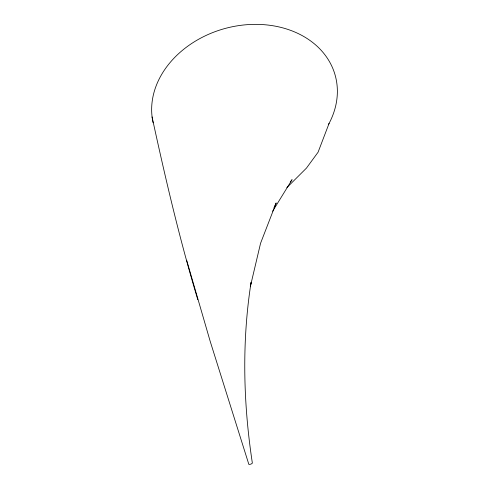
<?xml version="1.0" encoding="UTF-8"?>
<svg xmlns="http://www.w3.org/2000/svg" width="489" height="489" viewBox="0 0 489 489"><rect width="100%" height="100%" fill="white"/><g stroke="black" fill="none" stroke-linecap="round" stroke-linejoin="round"><path stroke-width="0.73" d="M329.103 123.356L318.082 152.201L306.469 168.094L286.86 187.629M273.999 207.727L276.175 202.935L260.564 243.271L250.307 286.713L251.065 282.434C241.743 342.306 243.265 403.37 252.373 463.169L250.943 464.14L248.87 464.446L210.209 341.389L186.657 260.227M272.618 211.23L292.067 179.677L290.264 181.994M197.8 299.678C179.64 239.5 165.386 178.296 152.055 116.908M153.118 122.806A94.096 74.566 -15.4 0 1 256.731 24.364A94.096 74.566 -15.4 0 1 328.406 124.652"/></g></svg>
